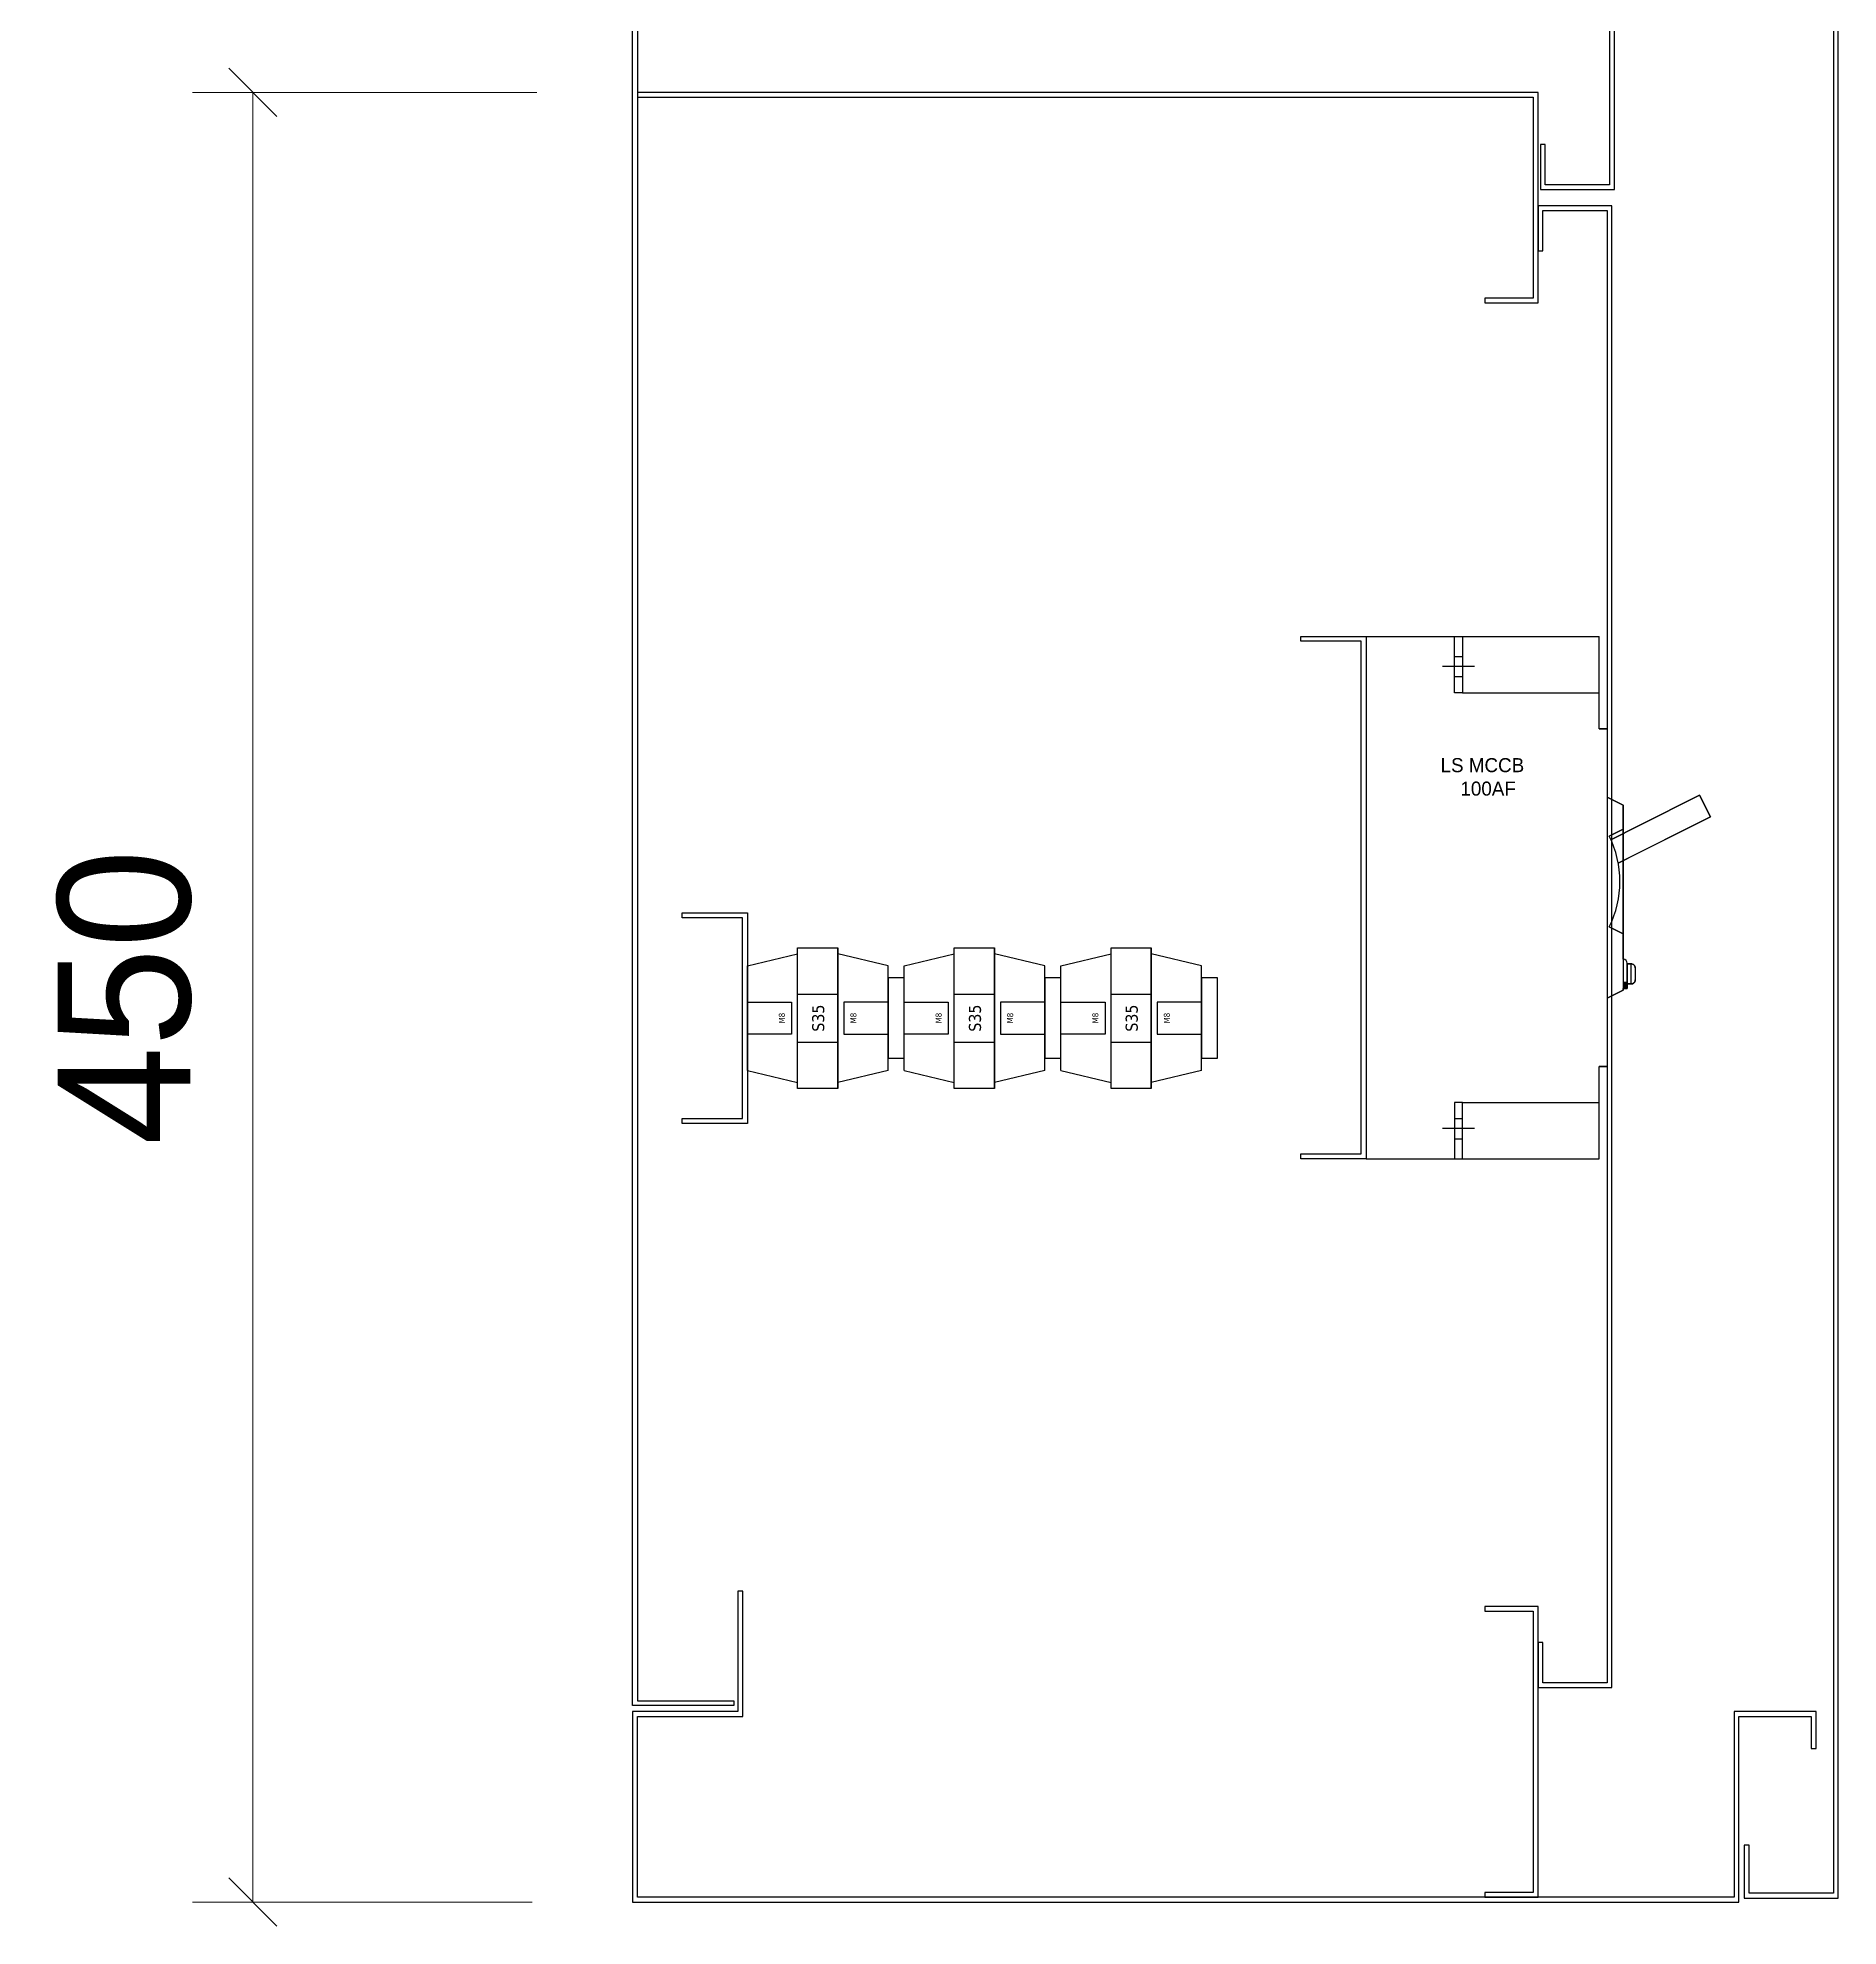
# Model space of a CAD drawing. Header units: millimetres. Extents: x 0 to 3953, y 0 to 2795.
# Drawn here: x 2889.3 to 3337.3, y 1129.1 to 1599.1 of the extents above; entities that cross this region are included whole.
import ezdxf

# ---------------------------------------------------------------- set-up
doc = ezdxf.new("R2010")
doc.units = ezdxf.units.MM
doc.dimstyles.new('Dim-33', dxfattribs={"dimtxt": 33, "dimasz": 12, "dimexe": 15, "dimexo": 25, "dimgap": 15, "dimtad": 1, "dimdec": 0, "dimtxsty": 'Standard', "dimblk": 'OBLIQUE', "dimcen": 10, "dimclrd": 5, "dimclre": 5, "dimclrt": 3, "dimazin": 3, "dimtfac": 1, "dimtdec": 0, "dimtmove": 0, "dimatfit": 3, "dimldrblk": 'OPEN30', "dimlwd": 9, "dimlwe": 9})

# ---------------------------------------------------------------- blocks, each defined once
blk = doc.blocks.new('*D6')
at = {"color": 0, "linetype": 'ByBlock', "lineweight": -2}
for p, q in [((2948.79, 1579.48), (2936.79, 1591.48)), ((2936.79, 1141.08), (2948.79, 1129.08))]:
    blk.add_line(p, q, dxfattribs=at)
at = {"color": 5, "lineweight": 9, "ltscale": 3, "transparency": 16777216}
for p, q in [((3013.49, 1585.48), (2927.79, 1585.48)), ((2942.79, 1585.48), (2942.79, 1135.08)), ((3012.29, 1135.08), (2927.79, 1135.08))]:
    blk.add_line(p, q, dxfattribs=at)
at = {"layer": 'Defpoints', "color": 0, "ltscale": 3, "transparency": 16777216}
for p in [(3038.49, 1585.48), (2942.79, 1135.08), (3037.29, 1135.08)]:
    blk.add_point(p, dxfattribs=at)
at = {"color": 3, "ltscale": 3, "transparency": 16777216, "insert": (2910.94, 1360.28), "char_height": 33, "attachment_point": 5, "rotation": 90}
blk.add_mtext('450', dxfattribs=at)
blk = doc.blocks.new('_Oblique')
at = {"color": 0, "linetype": 'ByBlock', "lineweight": -2}
blk.add_line((-0.5, -0.5), (0.5, 0.5), dxfattribs=at)
blk = doc.blocks.new('_Open30')
at = {"color": 0, "linetype": 'ByBlock', "lineweight": -2}
for p, q in [((-1, 0.268), (0, 0)), ((0, 0), (-1, -0.268)), ((0, 0), (-1, 0))]:
    blk.add_line(p, q, dxfattribs=at)
blk = doc.blocks.new('HCC2 LS 100AF')
at = {"color": 7}
for p, q in [((0, 0), (0, -130)), ((0, 0), (58, 0)), ((58, -23), (58, 0)), ((27, -7.5), (19, -7.5)), ((22, -5), (24, -5)), ((22, -10), (24, -10)), ((24, -14), (58, -14)), ((60, -23), (58, -23)), ((58, -23), (60, -23)), ((60, -23), (60, -40)), ((60, -40), (63, -41.5)), ((63, -41.5), (60, -40)), ((60, -40), (60, -90)), ((64, -42), (63, -41.5)), ((63, -41.5), (64, -42)), ((64, -80.35), (64, -42)), ((64, -42), (64, -80.35)), ((83, -39.52), (68, -47.05)), ((68, -47.05), (83, -39.52)), ((85.7, -44.88), (83, -39.52)), ((83, -39.52), (85.7, -44.88)), ((85.7, -44.88), (62.75, -56.4)), ((68, -53.77), (85.7, -44.88)), ((64, -47.94), (60.5, -49.7)), ((60.5, -49.7), (64, -47.94)), ((68, -47.05), (60.93, -50.6)), ((60.93, -50.6), (68, -47.05)), ((62.75, -56.4), (68, -53.77)), ((64, -74.06), (60.5, -72.3)), ((60.5, -72.3), (64, -74.06)), ((64, -80.35), (64, -87.65)), ((64, -80.35), (64, -87.65)), ((65, -86.65), (65, -81.35)), ((65, -81.35), (65, -86.65)), ((65, -81.5), (66, -81.5)), ((66, -81.5), (65, -81.5)), ((66, -86.5), (66, -81.5)), ((66, -86.5), (66, -81.5)), ((67, -82.5), (67, -85.5)), ((67, -82.5), (67, -85.5)), ((63, -88.5), (60, -90)), ((60, -90), (63, -88.5)), ((64, -88), (63, -88.5)), ((63, -88.5), (64, -88)), ((64, -86.15), (65, -86.15)), ((65, -86.15), (64, -86.15)), ((64, -86.18), (65, -86.18)), ((65, -86.18), (64, -86.18)), ((65, -86.25), (64, -86.25)), ((64, -86.25), (65, -86.25)), ((64, -86.28), (65, -86.28)), ((65, -86.28), (64, -86.28)), ((65, -86.31), (64, -86.31)), ((64, -86.31), (65, -86.31)), ((65, -86.34), (64, -86.34)), ((64, -86.34), (65, -86.34)), ((65, -86.37), (64, -86.37)), ((64, -86.37), (65, -86.37)), ((65, -86.41), (64, -86.41)), ((64, -86.41), (65, -86.41)), ((65, -86.44), (64, -86.44)), ((64, -86.44), (65, -86.44)), ((65, -86.5), (64, -86.5)), ((64, -86.5), (65, -86.5)), ((65, -86.53), (64, -86.53)), ((64, -86.53), (65, -86.53)), ((65, -86.6), (64, -86.6)), ((64, -86.6), (65, -86.6)), ((64, -86.63), (65, -86.63)), ((65, -86.63), (64, -86.63)), ((65, -86.66), (64, -86.66)), ((64, -86.66), (65, -86.66)), ((65, -86.69), (64, -86.69)), ((64, -86.69), (65, -86.69)), ((64, -86.72), (65, -86.72)), ((65, -86.72), (64, -86.72)), ((65, -86.76), (64, -86.76)), ((64, -86.76), (65, -86.76)), ((64, -86.79), (65, -86.79)), ((65, -86.79), (64, -86.79)), ((65, -86.82), (64, -86.82)), ((64, -86.82), (65, -86.82)), ((64, -86.85), (65, -86.85)), ((65, -86.85), (64, -86.85)), ((65, -86.88), (64, -86.88)), ((64, -86.88), (65, -86.88)), ((65, -86.92), (64, -86.92)), ((64, -86.92), (65, -86.92)), ((64, -86.95), (65, -86.95)), ((65, -86.95), (64, -86.95)), ((64, -86.98), (65, -86.98)), ((65, -86.98), (64, -86.98)), ((65, -87.01), (64, -87.01)), ((64, -87.01), (65, -87.01)), ((65, -87.08), (64, -87.08)), ((64, -87.08), (65, -87.08)), ((65, -87.14), (64, -87.14)), ((64, -87.14), (65, -87.14)), ((65, -87.17), (64, -87.17)), ((64, -87.17), (65, -87.17)), ((65, -87.24), (64, -87.24)), ((64, -87.24), (65, -87.24)), ((65, -87.27), (64, -87.27)), ((64, -87.27), (65, -87.27)), ((65, -87.3), (64, -87.3)), ((64, -87.3), (65, -87.3)), ((65, -87.33), (64, -87.33)), ((64, -87.33), (65, -87.33)), ((65, -87.36), (64, -87.36)), ((64, -87.36), (65, -87.36)), ((65, -87.43), (64, -87.43)), ((64, -87.43), (65, -87.43)), ((65, -87.46), (64, -87.46)), ((64, -87.46), (65, -87.46)), ((65, -87.52), (64, -87.52)), ((64, -87.52), (65, -87.52)), ((65, -87.55), (64, -87.55)), ((64, -87.55), (65, -87.55)), ((65, -87.62), (64, -87.62)), ((64, -87.62), (65, -87.62)), ((64, -88), (64, -87.65)), ((64, -87.65), (64, -88)), ((64, -87.65), (65, -87.65)), ((65, -87.65), (64, -87.65)), ((66, -86.5), (65, -86.5)), ((65, -86.5), (66, -86.5)), ((65, -86.65), (65, -87.65)), ((65, -87.65), (65, -86.65)), ((60, -90), (60, -107)), ((58, -107), (60, -107)), ((60, -107), (58, -107)), ((58, -130), (58, -107)), ((24, -116), (58, -116)), ((22, -120), (24, -120)), ((27, -122.5), (19, -122.5)), ((22, -125), (24, -125)), ((0, -130), (58, -130))]:
    blk.add_line(p, q, dxfattribs=at)
for points in [[(22, 0), (24, 0), (24, -14), (22, -14)], [(22, -130), (24, -130), (24, -116), (22, -116)]]:
    blk.add_lwpolyline(points, close=True, dxfattribs=at)
for centre, radius, start, end in [((38, -61), 25.18, 333.3332, 26.6668), ((38, -61), 25.18, 333.3332, 26.6668), ((64, -81.35), 1, 0, 90), ((64, -81.35), 1, 0, 90), ((64, -86.65), 1, 270, 0), ((64, -86.65), 1, 270, 0)]:
    blk.add_arc(centre, radius, start, end, dxfattribs=at)
for points, knots in [([(67, -82.5), (67, -82.35), (66.97, -82.2), (66.9, -82.06), (66.87, -81.99), (66.82, -81.92), (66.77, -81.86), (66.72, -81.8), (66.65, -81.74), (66.58, -81.68), (66.5, -81.63), (66.42, -81.59), (66.32, -81.55), (66.22, -81.52), (66.11, -81.5), (66, -81.5)], [0, 0, 0, 0, 0.3287924, 0.3287924, 0.3287924, 0.4957607, 0.4957607, 0.4957607, 0.6613171, 0.6613171, 0.6613171, 0.8268836, 0.8268836, 0.8268836, 1, 1, 1, 1]), ([(66, -81.5), (66.22, -81.5), (66.42, -81.58), (66.58, -81.68), (66.65, -81.74), (66.72, -81.8), (66.77, -81.86), (66.82, -81.92), (66.87, -81.99), (66.9, -82.06), (66.97, -82.2), (67, -82.35), (67, -82.5)], [0, 0, 0, 0, 0.3386829, 0.3386829, 0.3386829, 0.5042393, 0.5042393, 0.5042393, 0.6712076, 0.6712076, 0.6712076, 1, 1, 1, 1]), ([(66, -86.5), (66.22, -86.5), (66.42, -86.42), (66.58, -86.32), (66.65, -86.26), (66.72, -86.2), (66.77, -86.14), (66.82, -86.08), (66.87, -86.01), (66.9, -85.94), (66.97, -85.8), (67, -85.65), (67, -85.5)], [0, 0, 0, 0, 0.3386829, 0.3386829, 0.3386829, 0.5042393, 0.5042393, 0.5042393, 0.6712076, 0.6712076, 0.6712076, 1, 1, 1, 1]), ([(67, -85.5), (67, -85.65), (66.97, -85.8), (66.9, -85.94), (66.87, -86.01), (66.82, -86.08), (66.77, -86.14), (66.72, -86.2), (66.65, -86.26), (66.58, -86.32), (66.42, -86.42), (66.22, -86.5), (66, -86.5)], [0, 0, 0, 0, 0.3287924, 0.3287924, 0.3287924, 0.4957607, 0.4957607, 0.4957607, 0.6613171, 0.6613171, 0.6613171, 1, 1, 1, 1])]:
    blk.add_open_spline(points, degree=3, knots=knots, dxfattribs=at)
at = {"insert": (10.27, -30.29), "char_height": 3.5, "attachment_point": 1}
blk.add_mtext_dynamic_manual_height_columns('\\pi8.285;{\\C1;LS MCCB\\P\\pi13.22;100AF}', width=37.6867, gutter_width=1, heights=[0], dxfattribs=at)
blk = doc.blocks.new('su35-1')
at = {"color": 1}
for p, q in [((-13, 35), (-16, 22.5)), ((-13, 35), (13, 35)), ((13, 35), (16, 22.5)), ((-17.5, 12.5), (-17.5, 22.5)), ((-17.5, 22.5), (17.5, 22.5)), ((-16, 22.5), (16, 22.5)), ((-6, 22.5), (-6, 12.5)), ((6, 22.5), (6, 12.5)), ((17.5, 22.5), (17.5, 12.5)), ((-17.5, 12.5), (17.5, 12.5)), ((17.5, 12.5), (-17.5, 12.5)), ((-16, 12.5), (16, 12.5)), ((-13, 0), (-16, 12.5)), ((13, 0), (16, 12.5)), ((-13, 0), (13, 0))]:
    blk.add_line(p, q, dxfattribs=at)
for points in [[(-4, 35), (4, 35), (4, 24), (-4, 24)], [(-4, 0), (4, 0), (4, 11), (-4, 11)]]:
    blk.add_lwpolyline(points, close=True, dxfattribs=at)
at = {"color": 1, "width": 30.0978, "attachment_point": 5}
for s, insert, char_height in [('{\\fTahoma|b0|i0|c0|p34;M8}', (0, 26.4), 1.5), ('{\\fTahoma|b0|i0|c0|p34;S35}', (0, 17.34), 3), ('{\\fTahoma|b0|i0|c0|p34;M8}', (0, 8.6), 1.5)]:
    blk.add_mtext(s, dxfattribs=dict(at, insert=insert, char_height=char_height))

msp = doc.modelspace()

# ---------------------------------------------------------------- linework, layer by layer
at = {"color": 7}
for points in [[(3315.09, 2485.88), (3315.09, 2497.88), (3336.09, 2497.88), (3336.09, 1137.28), (3315.09, 1137.28), (3315.09, 1149.28), (3313.89, 1149.28), (3313.89, 1136.08), (3337.29, 1136.08), (3337.29, 2499.08), (3313.89, 2499.08), (3313.89, 2485.88)], [(3062.49, 2484.98), (3038.49, 2484.98), (3038.49, 1185.18), (3062.49, 1185.18), (3062.49, 1183.98), (3037.29, 1183.98), (3037.29, 2486.18), (3062.49, 2486.18)], [(3331.79, 1173.28), (3331.79, 1182.48), (3311.39, 1182.48), (3311.39, 1136.28), (3038.49, 1136.28), (3038.49, 1181.28), (3064.69, 1181.28), (3064.69, 1212.48), (3063.49, 1212.48), (3063.49, 1212.48), (3063.49, 1212.48), (3063.49, 1182.48), (3037.29, 1182.48), (3037.29, 1135.08), (3312.59, 1135.08), (3312.59, 1181.28), (3330.59, 1181.28), (3330.59, 1173.28)]]:
    msp.add_lwpolyline(points, close=True, dxfattribs=at)
at = {"color": 6}
for points in [[(3264.39, 2435.48), (3264.39, 2445.48), (3280.39, 2445.48), (3280.39, 1562.48), (3264.39, 1562.48), (3264.39, 1572.48), (3263.19, 1572.48), (3263.19, 1561.28), (3281.59, 1561.28), (3281.59, 2446.68), (3263.19, 2446.68), (3263.19, 2435.48)], [(3263.79, 1546.08), (3263.79, 1556.08), (3279.79, 1556.08), (3279.79, 1189.68), (3263.79, 1189.68), (3263.79, 1199.68), (3262.59, 1199.68), (3262.59, 1188.48), (3280.99, 1188.48), (3280.99, 1557.28), (3262.59, 1557.28), (3262.59, 1546.08)]]:
    msp.add_lwpolyline(points, close=True, dxfattribs=at)
at = {"color": 3}
for points in [[(3038.49, 1584.28), (3038.49, 1584.28), (3038.49, 1584.28), (3261.39, 1584.28), (3261.39, 1534.28), (3249.39, 1534.28), (3249.39, 1533.08), (3262.59, 1533.08), (3262.59, 1585.48), (3038.49, 1585.48), (3038.49, 1584.28), (3038.49, 1584.28)], [(3249.39, 1207.48), (3261.39, 1207.48), (3261.39, 1137.48), (3249.39, 1137.48), (3249.39, 1136.28), (3262.59, 1136.28), (3262.59, 1208.68), (3249.39, 1208.68)]]:
    msp.add_lwpolyline(points, close=True, dxfattribs=at)
at = {"color": 8}
for points in [[(3203.59, 1321.28), (3218.59, 1321.28), (3218.59, 1448.88), (3203.59, 1448.88), (3203.59, 1450.08), (3219.79, 1450.08), (3219.79, 1320.08), (3203.59, 1320.08)], [(3049.65, 1330.08), (3064.65, 1330.08), (3064.65, 1380.08), (3049.65, 1380.08), (3049.65, 1381.28), (3065.85, 1381.28), (3065.85, 1328.88), (3049.65, 1328.88)]]:
    msp.add_lwpolyline(points, close=True, dxfattribs=at)
at = {"color": 5, "ltscale": 3}
msp.add_lwpolyline([(3104.85, 1345.08), (3104.85, 1365.08), (3100.85, 1365.08), (3100.85, 1345.08)], close=True, dxfattribs=at)
at = {"color": 2, "ltscale": 3}
msp.add_lwpolyline([(3143.85, 1345.08), (3143.85, 1365.08), (3139.85, 1365.08), (3139.85, 1345.08)], close=True, dxfattribs=at)
at = {"color": 1, "ltscale": 3}
msp.add_lwpolyline([(3182.85, 1345.08), (3182.85, 1365.08), (3178.85, 1365.08), (3178.85, 1345.08)], close=True, dxfattribs=at)

# ---------------------------------------------------------------- block references
at = {"color": 7}
msp.add_blockref('HCC2 LS 100AF', (3219.79, 1450.08), dxfattribs=at)
at = {"color": 2, "rotation": 90}
for p in [(3100.85, 1355.08), (3139.85, 1355.08), (3178.85, 1355.08)]:
    msp.add_blockref('su35-1', p, dxfattribs=at)

# ---------------------------------------------------------------- dimensions: what is measured, and where the dimension line sits
at = {"ltscale": 3}
dim = msp.add_linear_dim(base=(2942.79, 1135.08), p1=(3038.49, 1585.48), p2=(3037.29, 1135.08), angle=90, dimstyle='Dim-33', dxfattribs=at)
dim.commit()
dim.dimension.update_dxf_attribs({"geometry": '*D6', "text_midpoint": (2910.94, 1360.28)})

doc.saveas('drawing.dxf')
